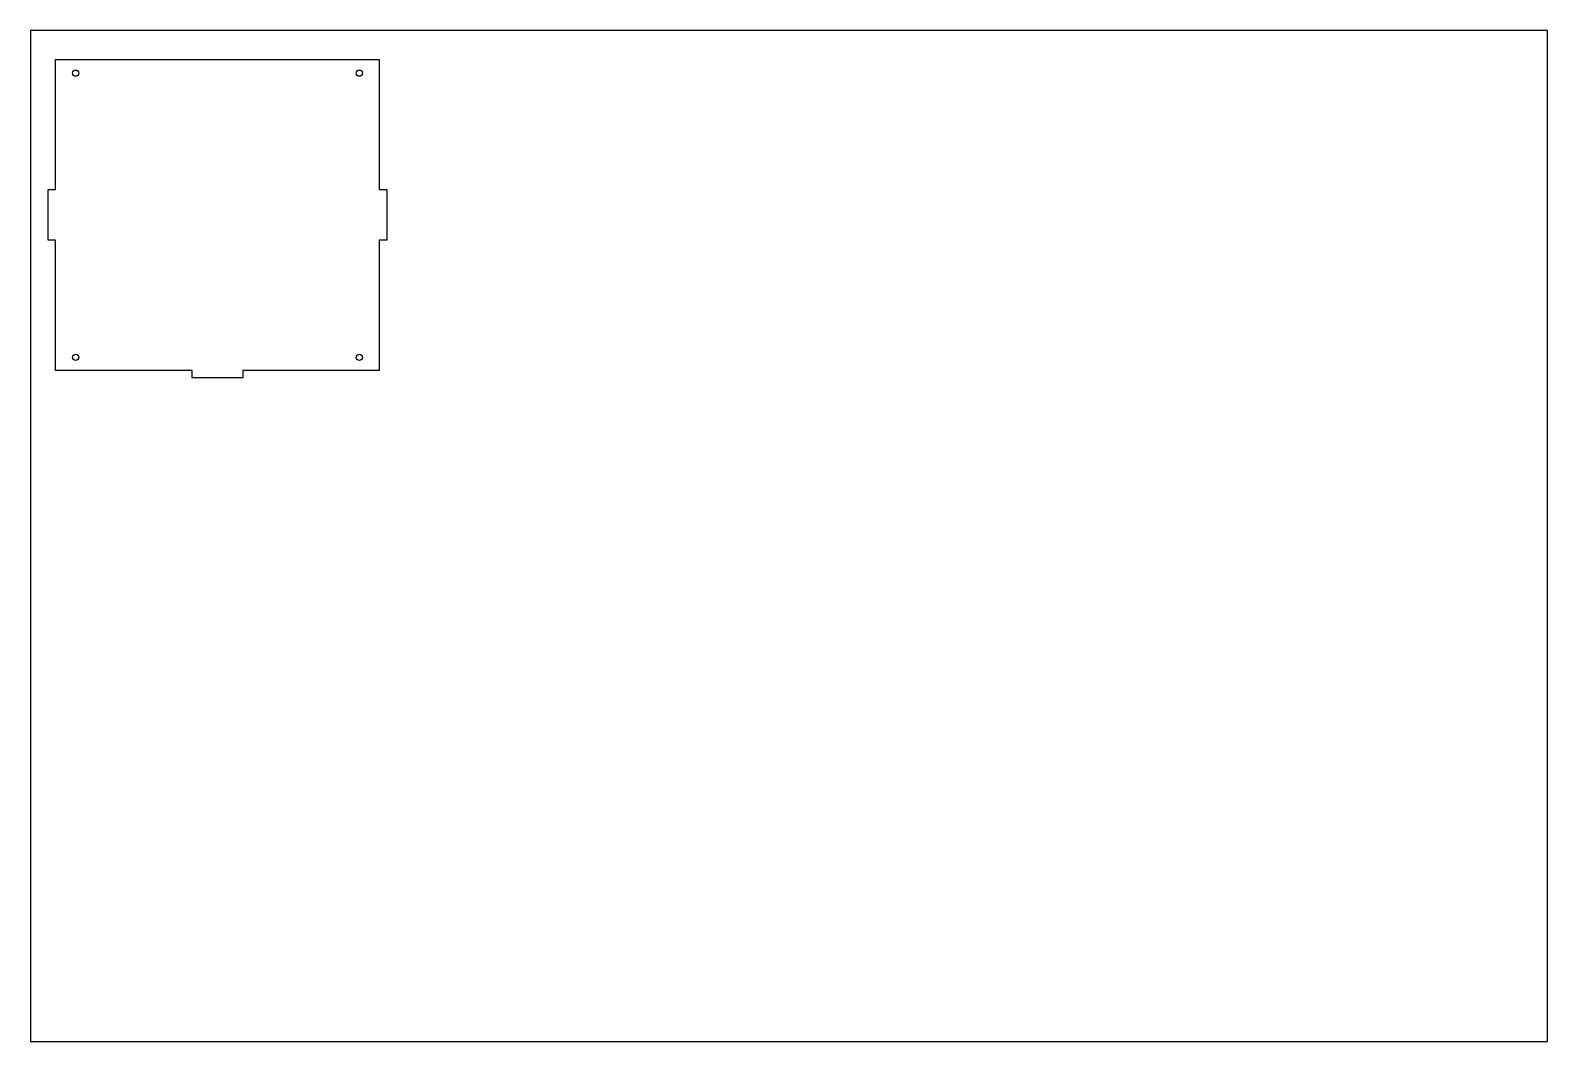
# Model space of a CAD drawing. Extents: x 118 to 718, y 1197 to 1597.
import ezdxf

# ---------------------------------------------------------------- set-up
doc = ezdxf.new("R2010")
doc.units = 0
doc.layers.add('2D$MOD_SUP', color=7, linetype='CONTINUOUS')
doc.layers.add('DEFAULT', color=7, linetype='CONTINUOUS')

msp = doc.modelspace()

# ---------------------------------------------------------------- linework, layer by layer
at = {"layer": '2D$MOD_SUP'}
for p, q in [((128, 1534), (128, 1585.5)), ((128, 1585.5), (256, 1585.5)), ((256, 1585.5), (256, 1534)), ((125, 1514), (125, 1534)), ((125, 1534), (128, 1534)), ((256, 1534), (259, 1534)), ((259, 1534), (259, 1514)), ((128, 1514), (125, 1514)), ((128, 1462.5), (128, 1514)), ((259, 1514), (256, 1514)), ((256, 1514), (256, 1462.5)), ((182, 1462.5), (128, 1462.5)), ((182, 1459.5), (182, 1462.5)), ((202, 1459.5), (182, 1459.5)), ((256, 1462.5), (202, 1462.5)), ((202, 1462.5), (202, 1459.5))]:
    msp.add_line(p, q, dxfattribs=at)
for centre in [(135.94, 1580.06), (248.06, 1580.06), (135.94, 1467.64), (248.06, 1467.64)]:
    msp.add_circle(centre, 1.25, dxfattribs=at)
at = {"layer": 'DEFAULT'}
for p, q in [((718, 1597), (118, 1597)), ((118, 1597), (118, 1197)), ((718, 1197), (718, 1597)), ((118, 1197), (718, 1197))]:
    msp.add_line(p, q, dxfattribs=at)

doc.saveas('drawing.dxf')
